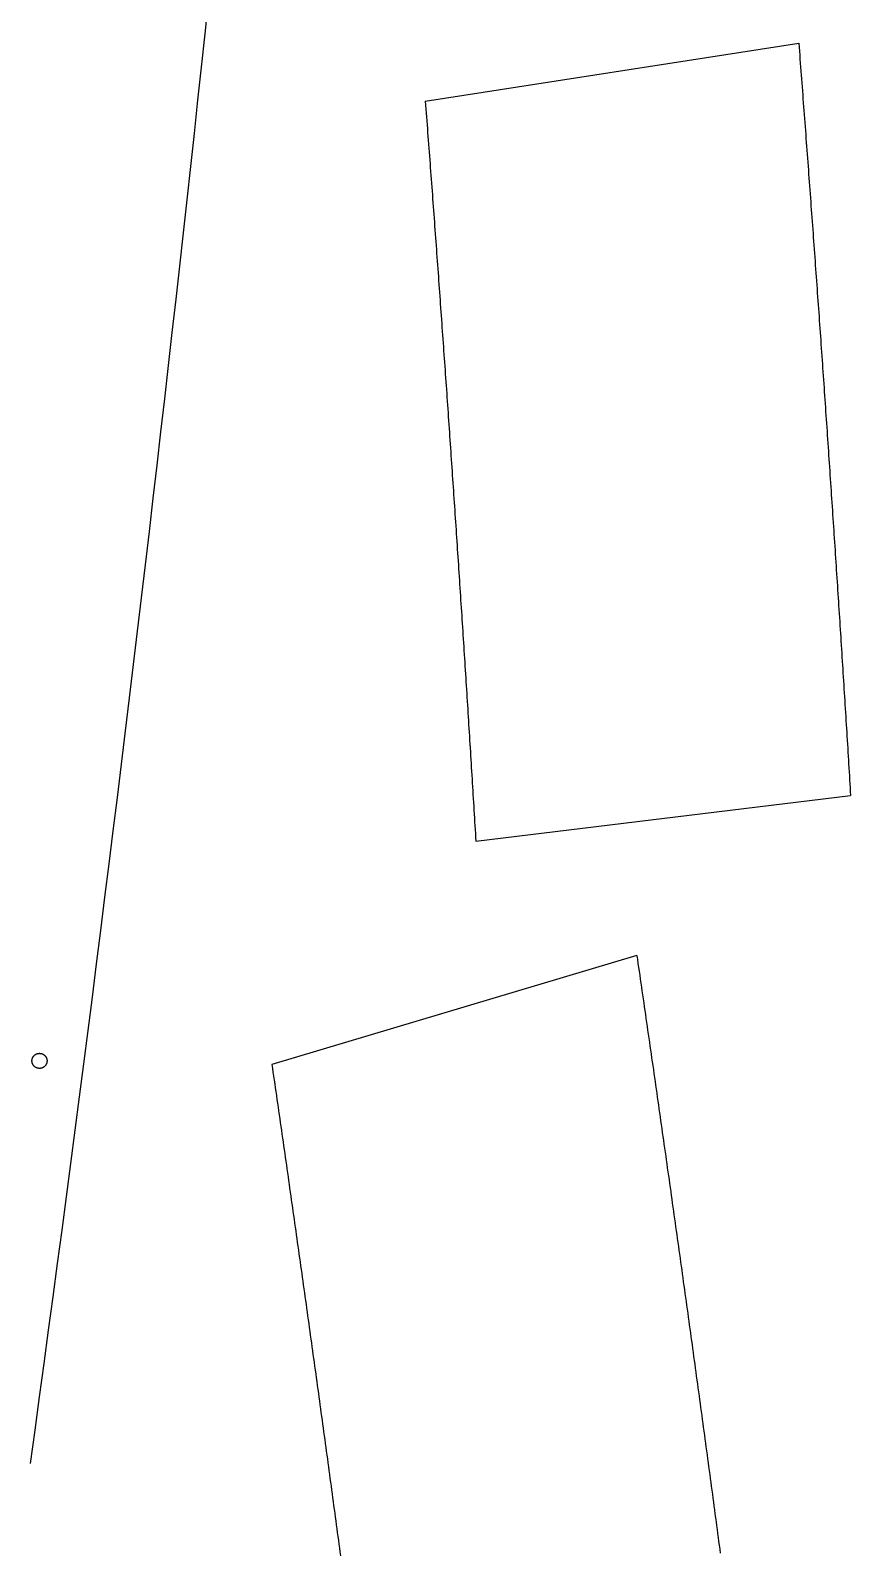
# Model space of a CAD drawing. Extents: x 50 to 1155, y -2400 to -33.
# Drawn here: x 720 to 1155, y -1833 to -1026 of the extents above; entities that cross this region are included whole.
import ezdxf

# ---------------------------------------------------------------- set-up
doc = ezdxf.new("R2010")
doc.units = 0
doc.layers.get('0').update_dxf_attribs({"color": 18, "linetype": 'CONTINUOUS'})

msp = doc.modelspace()

# ---------------------------------------------------------------- linework, layer by layer
at = {"color": 18}
for p, q in [((929.147, -1063.14), (1127.3717, -1032.36)), ((955.979, -1455.64), (1154.8784, -1431.41)), ((1041.411, -1516.25), (847.723, -1574.05))]:
    msp.add_line(p, q, dxfattribs=at)
for points in [[(719.569, -1785.74, 0), (722.005, -1768.05, 0), (724.427, -1750.36, 0), (726.836, -1732.67, 0), (729.232, -1714.98, 0), (731.614, -1697.3, 0), (733.983, -1679.62, 0), (736.338, -1661.94, 0), (738.679, -1644.27, 0), (741.008, -1626.59, 0), (743.323, -1608.92, 0), (745.624, -1591.26, 0), (747.912, -1573.59, 0), (750.187, -1555.93, 0), (752.448, -1538.27, 0), (754.696, -1520.62, 0), (756.931, -1502.96, 0), (759.152, -1485.31, 0), (761.36, -1467.66, 0), (763.555, -1450.02, 0), (765.736, -1432.38, 0), (767.904, -1414.74, 0), (770.059, -1397.1, 0), (772.2, -1379.47, 0), (774.328, -1361.84, 0), (776.443, -1344.21, 0), (778.544, -1326.58, 0), (780.632, -1308.96, 0), (782.707, -1291.34, 0), (784.769, -1273.72, 0), (786.817, -1256.11, 0), (788.852, -1238.5, 0), (790.874, -1220.89, 0), (792.883, -1203.29, 0), (794.878, -1185.69, 0), (796.86, -1168.09, 0), (798.829, -1150.49, 0), (800.785, -1132.9, 0), (802.728, -1115.31, 0), (804.657, -1097.73, 0), (806.573, -1080.14, 0), (808.477, -1062.56, 0), (810.367, -1044.98, 0), (812.243, -1027.41, 0), (814.107, -1009.84, 0)], [(1127.37, -1032.36, 0), (1127.53, -1034.46, 0), (1127.7, -1036.56, 0), (1127.86, -1038.67, 0), (1128.02, -1040.77, 0), (1128.18, -1042.87, 0), (1128.34, -1044.97, 0), (1128.5, -1047.07, 0), (1128.66, -1049.18, 0), (1128.82, -1051.28, 0), (1128.98, -1053.38, 0), (1129.14, -1055.48, 0), (1129.3, -1057.58, 0), (1129.46, -1059.68, 0), (1129.62, -1061.79, 0), (1129.78, -1063.89, 0), (1129.94, -1065.99, 0), (1130.1, -1068.09, 0), (1130.26, -1070.19, 0), (1130.42, -1072.29, 0), (1130.58, -1074.39, 0), (1130.74, -1076.5, 0), (1130.89, -1078.6, 0), (1131.05, -1080.7, 0), (1131.21, -1082.8, 0), (1131.37, -1084.9, 0), (1131.52, -1087, 0), (1131.68, -1089.1, 0), (1131.84, -1091.2, 0), (1132, -1093.3, 0), (1132.15, -1095.4, 0), (1132.31, -1097.5, 0), (1132.47, -1099.6, 0), (1132.62, -1101.7, 0), (1132.78, -1103.81, 0), (1132.93, -1105.91, 0), (1133.09, -1108.01, 0), (1133.24, -1110.11, 0), (1133.4, -1112.21, 0), (1133.55, -1114.31, 0), (1133.71, -1116.41, 0), (1133.86, -1118.51, 0), (1134.02, -1120.61, 0), (1134.17, -1122.71, 0), (1134.33, -1124.81, 0), (1134.48, -1126.91, 0), (1134.63, -1129.01, 0), (1134.79, -1131.11, 0), (1134.94, -1133.21, 0), (1135.09, -1135.31, 0), (1135.25, -1137.4, 0), (1135.4, -1139.5, 0), (1135.55, -1141.6, 0), (1135.7, -1143.7, 0), (1135.86, -1145.8, 0), (1136.01, -1147.9, 0), (1136.16, -1150, 0), (1136.31, -1152.1, 0), (1136.46, -1154.2, 0), (1136.61, -1156.3, 0), (1136.77, -1158.4, 0), (1136.92, -1160.5, 0), (1137.07, -1162.6, 0), (1137.22, -1164.69, 0), (1137.37, -1166.79, 0), (1137.52, -1168.89, 0), (1137.67, -1170.99, 0), (1137.82, -1173.09, 0), (1137.97, -1175.19, 0), (1138.12, -1177.29, 0), (1138.27, -1179.39, 0), (1138.42, -1181.48, 0), (1138.56, -1183.58, 0), (1138.71, -1185.68, 0), (1138.86, -1187.78, 0), (1139.01, -1189.88, 0), (1139.16, -1191.98, 0), (1139.31, -1194.07, 0), (1139.45, -1196.17, 0), (1139.6, -1198.27, 0), (1139.75, -1200.37, 0), (1139.9, -1202.47, 0), (1140.04, -1204.56, 0), (1140.19, -1206.66, 0), (1140.34, -1208.76, 0), (1140.48, -1210.86, 0), (1140.63, -1212.95, 0), (1140.78, -1215.05, 0), (1140.92, -1217.15, 0), (1141.07, -1219.25, 0), (1141.21, -1221.34, 0), (1141.36, -1223.44, 0), (1141.5, -1225.54, 0), (1141.65, -1227.64, 0), (1141.79, -1229.73, 0), (1141.94, -1231.83, 0)], [(929.147, -1063.14, 0), (929.305, -1065.21, 0), (929.463, -1067.28, 0), (929.621, -1069.34, 0), (929.778, -1071.41, 0), (929.936, -1073.48, 0), (930.093, -1075.55, 0), (930.25, -1077.61, 0), (930.406, -1079.68, 0), (930.563, -1081.75, 0), (930.719, -1083.81, 0), (930.876, -1085.88, 0), (931.032, -1087.95, 0), (931.188, -1090.02, 0), (931.343, -1092.08, 0), (931.499, -1094.15, 0), (931.654, -1096.22, 0), (931.809, -1098.28, 0), (931.964, -1100.35, 0), (932.119, -1102.42, 0), (932.274, -1104.48, 0), (932.428, -1106.55, 0), (932.583, -1108.62, 0), (932.737, -1110.68, 0), (932.891, -1112.75, 0), (933.044, -1114.82, 0), (933.198, -1116.88, 0), (933.351, -1118.95, 0), (933.504, -1121.02, 0), (933.657, -1123.08, 0), (933.81, -1125.15, 0), (933.963, -1127.22, 0), (934.115, -1129.28, 0), (934.268, -1131.35, 0), (934.42, -1133.41, 0), (934.572, -1135.48, 0), (934.723, -1137.55, 0), (934.875, -1139.61, 0), (935.026, -1141.68, 0), (935.177, -1143.74, 0), (935.328, -1145.81, 0), (935.479, -1147.87, 0), (935.63, -1149.94, 0), (935.78, -1152.01, 0), (935.931, -1154.07, 0), (936.081, -1156.14, 0), (936.231, -1158.2, 0), (936.38, -1160.27, 0), (936.53, -1162.33, 0), (936.679, -1164.4, 0), (936.828, -1166.46, 0), (936.978, -1168.53, 0), (937.126, -1170.59, 0), (937.275, -1172.66, 0), (937.423, -1174.72, 0), (937.572, -1176.79, 0), (937.72, -1178.85, 0), (937.868, -1180.92, 0), (938.016, -1182.98, 0), (938.163, -1185.05, 0), (938.311, -1187.11, 0), (938.458, -1189.18, 0), (938.605, -1191.24, 0), (938.752, -1193.3, 0), (938.898, -1195.37, 0), (939.045, -1197.43, 0), (939.191, -1199.5, 0), (939.337, -1201.56, 0), (939.483, -1203.63, 0), (939.629, -1205.69, 0), (939.775, -1207.75, 0), (939.92, -1209.82, 0), (940.065, -1211.88, 0), (940.21, -1213.95, 0), (940.355, -1216.01, 0), (940.5, -1218.07, 0), (940.644, -1220.14, 0), (940.789, -1222.2, 0), (940.933, -1224.27, 0), (941.077, -1226.33, 0), (941.221, -1228.39, 0), (941.364, -1230.46, 0), (941.508, -1232.52, 0), (941.651, -1234.58, 0), (941.794, -1236.65, 0), (941.937, -1238.71, 0), (942.08, -1240.77, 0), (942.222, -1242.84, 0), (942.365, -1244.9, 0), (942.507, -1246.96, 0), (942.649, -1249.03, 0), (942.791, -1251.09, 0), (942.932, -1253.15, 0), (943.074, -1255.21, 0), (943.215, -1257.28, 0), (943.356, -1259.34, 0)], [(1141.94, -1231.83, 0), (1142.08, -1233.93, 0), (1142.23, -1236.04, 0), (1142.37, -1238.14, 0), (1142.52, -1240.24, 0), (1142.66, -1242.35, 0), (1142.81, -1244.45, 0), (1142.95, -1246.55, 0), (1143.09, -1248.66, 0), (1143.24, -1250.76, 0), (1143.38, -1252.86, 0), (1143.52, -1254.97, 0), (1143.67, -1257.07, 0), (1143.81, -1259.17, 0), (1143.95, -1261.27, 0), (1144.09, -1263.38, 0), (1144.23, -1265.48, 0), (1144.38, -1267.58, 0), (1144.52, -1269.68, 0), (1144.66, -1271.79, 0), (1144.8, -1273.89, 0), (1144.94, -1275.99, 0), (1145.08, -1278.09, 0), (1145.22, -1280.2, 0), (1145.37, -1282.3, 0), (1145.51, -1284.4, 0), (1145.65, -1286.5, 0), (1145.79, -1288.6, 0), (1145.93, -1290.71, 0), (1146.07, -1292.81, 0), (1146.2, -1294.91, 0), (1146.34, -1297.01, 0), (1146.48, -1299.11, 0), (1146.62, -1301.22, 0), (1146.76, -1303.32, 0), (1146.9, -1305.42, 0), (1147.04, -1307.52, 0), (1147.18, -1309.62, 0), (1147.31, -1311.72, 0), (1147.45, -1313.82, 0), (1147.59, -1315.93, 0), (1147.73, -1318.03, 0), (1147.86, -1320.13, 0), (1148, -1322.23, 0), (1148.14, -1324.33, 0), (1148.28, -1326.43, 0), (1148.41, -1328.53, 0), (1148.55, -1330.63, 0), (1148.68, -1332.73, 0), (1148.82, -1334.83, 0), (1148.96, -1336.94, 0), (1149.09, -1339.04, 0), (1149.23, -1341.14, 0), (1149.36, -1343.24, 0), (1149.5, -1345.34, 0), (1149.63, -1347.44, 0), (1149.77, -1349.54, 0), (1149.9, -1351.64, 0), (1150.04, -1353.74, 0), (1150.17, -1355.84, 0), (1150.3, -1357.94, 0), (1150.44, -1360.04, 0), (1150.57, -1362.14, 0), (1150.71, -1364.24, 0), (1150.84, -1366.34, 0), (1150.97, -1368.44, 0), (1151.1, -1370.54, 0), (1151.24, -1372.64, 0), (1151.37, -1374.74, 0), (1151.5, -1376.84, 0), (1151.63, -1378.94, 0), (1151.77, -1381.04, 0), (1151.9, -1383.14, 0), (1152.03, -1385.24, 0), (1152.16, -1387.34, 0), (1152.29, -1389.44, 0), (1152.42, -1391.53, 0), (1152.55, -1393.63, 0), (1152.69, -1395.73, 0), (1152.82, -1397.83, 0), (1152.95, -1399.93, 0), (1153.08, -1402.03, 0), (1153.21, -1404.13, 0), (1153.34, -1406.23, 0), (1153.47, -1408.33, 0), (1153.59, -1410.43, 0), (1153.72, -1412.52, 0), (1153.85, -1414.62, 0), (1153.98, -1416.72, 0), (1154.11, -1418.82, 0), (1154.24, -1420.92, 0), (1154.37, -1423.02, 0), (1154.5, -1425.12, 0), (1154.62, -1427.21, 0), (1154.75, -1429.31, 0), (1154.88, -1431.41, 0)], [(943.356, -1259.34, 0), (943.497, -1261.41, 0), (943.639, -1263.48, 0), (943.78, -1265.55, 0), (943.92, -1267.62, 0), (944.061, -1269.68, 0), (944.201, -1271.75, 0), (944.342, -1273.82, 0), (944.482, -1275.89, 0), (944.622, -1277.96, 0), (944.761, -1280.03, 0), (944.901, -1282.09, 0), (945.04, -1284.16, 0), (945.179, -1286.23, 0), (945.318, -1288.3, 0), (945.457, -1290.37, 0), (945.596, -1292.44, 0), (945.734, -1294.5, 0), (945.873, -1296.57, 0), (946.011, -1298.64, 0), (946.149, -1300.71, 0), (946.286, -1302.78, 0), (946.424, -1304.84, 0), (946.561, -1306.91, 0), (946.699, -1308.98, 0), (946.836, -1311.05, 0), (946.972, -1313.11, 0), (947.109, -1315.18, 0), (947.246, -1317.25, 0), (947.382, -1319.32, 0), (947.518, -1321.38, 0), (947.654, -1323.45, 0), (947.79, -1325.52, 0), (947.925, -1327.58, 0), (948.061, -1329.65, 0), (948.196, -1331.72, 0), (948.331, -1333.79, 0), (948.466, -1335.85, 0), (948.6, -1337.92, 0), (948.735, -1339.99, 0), (948.869, -1342.05, 0), (949.003, -1344.12, 0), (949.137, -1346.19, 0), (949.271, -1348.25, 0), (949.405, -1350.32, 0), (949.538, -1352.39, 0), (949.671, -1354.45, 0), (949.804, -1356.52, 0), (949.937, -1358.59, 0), (950.07, -1360.65, 0), (950.202, -1362.72, 0), (950.335, -1364.78, 0), (950.467, -1366.85, 0), (950.599, -1368.92, 0), (950.731, -1370.98, 0), (950.862, -1373.05, 0), (950.994, -1375.11, 0), (951.125, -1377.18, 0), (951.256, -1379.25, 0), (951.387, -1381.31, 0), (951.517, -1383.38, 0), (951.648, -1385.44, 0), (951.778, -1387.51, 0), (951.909, -1389.57, 0), (952.039, -1391.64, 0), (952.168, -1393.7, 0), (952.298, -1395.77, 0), (952.427, -1397.83, 0), (952.557, -1399.9, 0), (952.686, -1401.97, 0), (952.815, -1404.03, 0), (952.943, -1406.1, 0), (953.072, -1408.16, 0), (953.2, -1410.23, 0), (953.328, -1412.29, 0), (953.457, -1414.36, 0), (953.584, -1416.42, 0), (953.712, -1418.48, 0), (953.839, -1420.55, 0), (953.967, -1422.61, 0), (954.094, -1424.68, 0), (954.221, -1426.74, 0), (954.348, -1428.81, 0), (954.474, -1430.87, 0), (954.601, -1432.94, 0), (954.727, -1435, 0), (954.853, -1437.06, 0), (954.979, -1439.13, 0), (955.104, -1441.19, 0), (955.23, -1443.26, 0), (955.355, -1445.32, 0), (955.48, -1447.38, 0), (955.605, -1449.45, 0), (955.73, -1451.51, 0), (955.855, -1453.58, 0), (955.979, -1455.64, 0)], [(1041.41, -1516.25, 0), (1041.72, -1518.34, 0), (1042.02, -1520.42, 0), (1042.33, -1522.51, 0), (1042.63, -1524.59, 0), (1042.94, -1526.68, 0), (1043.24, -1528.76, 0), (1043.54, -1530.85, 0), (1043.85, -1532.94, 0), (1044.15, -1535.02, 0), (1044.45, -1537.11, 0), (1044.76, -1539.19, 0), (1045.06, -1541.28, 0), (1045.36, -1543.36, 0), (1045.67, -1545.45, 0), (1045.97, -1547.54, 0), (1046.27, -1549.62, 0), (1046.57, -1551.71, 0), (1046.88, -1553.79, 0), (1047.18, -1555.88, 0), (1047.48, -1557.96, 0), (1047.78, -1560.05, 0), (1048.08, -1562.13, 0), (1048.38, -1564.22, 0), (1048.68, -1566.3, 0), (1048.99, -1568.39, 0), (1049.29, -1570.47, 0), (1049.59, -1572.56, 0), (1049.89, -1574.64, 0), (1050.19, -1576.73, 0), (1050.49, -1578.81, 0), (1050.79, -1580.9, 0), (1051.08, -1582.98, 0), (1051.38, -1585.07, 0), (1051.68, -1587.15, 0), (1051.98, -1589.24, 0), (1052.28, -1591.32, 0), (1052.58, -1593.41, 0), (1052.88, -1595.49, 0), (1053.18, -1597.58, 0), (1053.47, -1599.66, 0), (1053.77, -1601.74, 0), (1054.07, -1603.83, 0), (1054.37, -1605.91, 0), (1054.66, -1608, 0), (1054.96, -1610.08, 0), (1055.26, -1612.17, 0), (1055.55, -1614.25, 0), (1055.85, -1616.34, 0), (1056.15, -1618.42, 0), (1056.44, -1620.5, 0), (1056.74, -1622.59, 0), (1057.03, -1624.67, 0), (1057.33, -1626.76, 0), (1057.62, -1628.84, 0), (1057.92, -1630.93, 0), (1058.21, -1633.01, 0), (1058.51, -1635.09, 0), (1058.8, -1637.18, 0), (1059.1, -1639.26, 0), (1059.39, -1641.35, 0), (1059.69, -1643.43, 0), (1059.98, -1645.51, 0), (1060.27, -1647.6, 0), (1060.57, -1649.68, 0), (1060.86, -1651.76, 0), (1061.15, -1653.85, 0), (1061.45, -1655.93, 0), (1061.74, -1658.02, 0), (1062.03, -1660.1, 0), (1062.32, -1662.18, 0), (1062.61, -1664.27, 0), (1062.91, -1666.35, 0), (1063.2, -1668.43, 0), (1063.49, -1670.52, 0), (1063.78, -1672.6, 0), (1064.07, -1674.68, 0), (1064.36, -1676.77, 0), (1064.65, -1678.85, 0), (1064.94, -1680.93, 0), (1065.24, -1683.02, 0), (1065.53, -1685.1, 0), (1065.82, -1687.18, 0), (1066.11, -1689.27, 0), (1066.4, -1691.35, 0), (1066.68, -1693.43, 0), (1066.97, -1695.51, 0), (1067.26, -1697.6, 0), (1067.55, -1699.68, 0), (1067.84, -1701.76, 0), (1068.13, -1703.85, 0), (1068.42, -1705.93, 0), (1068.71, -1708.01, 0), (1068.99, -1710.09, 0), (1069.28, -1712.18, 0), (1069.57, -1714.26, 0)], [(724.381, -1568.1, 0), (724.46, -1568.1, 0), (724.54, -1568.1, 0), (724.62, -1568.11, 0), (724.701, -1568.11, 0), (724.782, -1568.12, 0), (724.864, -1568.13, 0), (724.946, -1568.14, 0), (725.029, -1568.15, 0), (725.111, -1568.17, 0), (725.194, -1568.18, 0), (725.277, -1568.2, 0), (725.361, -1568.22, 0), (725.444, -1568.24, 0), (725.527, -1568.27, 0), (725.61, -1568.29, 0), (725.693, -1568.32, 0), (725.776, -1568.35, 0), (725.859, -1568.38, 0), (725.941, -1568.42, 0), (726.022, -1568.45, 0), (726.104, -1568.49, 0), (726.184, -1568.53, 0), (726.264, -1568.57, 0), (726.344, -1568.61, 0), (726.422, -1568.66, 0), (726.5, -1568.71, 0), (726.577, -1568.76, 0), (726.653, -1568.81, 0), (726.728, -1568.86, 0), (726.802, -1568.92, 0), (726.874, -1568.97, 0), (726.946, -1569.03, 0), (727.016, -1569.09, 0), (727.084, -1569.15, 0), (727.152, -1569.22, 0), (727.218, -1569.28, 0), (727.282, -1569.35, 0), (727.345, -1569.41, 0), (727.406, -1569.48, 0), (727.465, -1569.55, 0), (727.523, -1569.62, 0), (727.579, -1569.7, 0), (727.634, -1569.77, 0), (727.686, -1569.85, 0), (727.737, -1569.92, 0), (727.786, -1570, 0), (727.832, -1570.08, 0), (727.877, -1570.16, 0), (727.92, -1570.24, 0), (727.962, -1570.32, 0), (728.001, -1570.4, 0), (728.038, -1570.48, 0), (728.073, -1570.56, 0), (728.106, -1570.64, 0), (728.137, -1570.73, 0), (728.167, -1570.81, 0), (728.194, -1570.89, 0), (728.219, -1570.97, 0), (728.243, -1571.06, 0), (728.264, -1571.14, 0), (728.284, -1571.22, 0), (728.302, -1571.31, 0), (728.318, -1571.39, 0), (728.332, -1571.47, 0), (728.344, -1571.56, 0), (728.354, -1571.64, 0), (728.363, -1571.72, 0), (728.37, -1571.8, 0), (728.375, -1571.88, 0), (728.379, -1571.96, 0), (728.381, -1572.04, 0), (728.381, -1572.12, 0), (728.38, -1572.2, 0), (728.377, -1572.28, 0), (728.373, -1572.36, 0), (728.366, -1572.44, 0), (728.359, -1572.52, 0), (728.349, -1572.6, 0), (728.338, -1572.69, 0), (728.325, -1572.77, 0), (728.31, -1572.85, 0), (728.293, -1572.93, 0), (728.274, -1573.02, 0), (728.254, -1573.1, 0), (728.231, -1573.18, 0), (728.207, -1573.27, 0), (728.181, -1573.35, 0), (728.152, -1573.43, 0), (728.122, -1573.52, 0), (728.09, -1573.6, 0), (728.056, -1573.68, 0), (728.019, -1573.76, 0), (727.981, -1573.84, 0), (727.941, -1573.92, 0), (727.899, -1574, 0), (727.855, -1574.08, 0), (727.809, -1574.16, 0), (727.761, -1574.24, 0), (727.712, -1574.32, 0), (727.66, -1574.39, 0), (727.607, -1574.47, 0), (727.552, -1574.54, 0), (727.495, -1574.61, 0), (727.436, -1574.68, 0), (727.376, -1574.75, 0), (727.314, -1574.82, 0), (727.25, -1574.89, 0), (727.185, -1574.95, 0), (727.118, -1575.02, 0), (727.05, -1575.08, 0), (726.981, -1575.14, 0), (726.91, -1575.2, 0), (726.838, -1575.26, 0), (726.765, -1575.31, 0), (726.69, -1575.37, 0), (726.615, -1575.42, 0), (726.539, -1575.47, 0), (726.461, -1575.52, 0), (726.383, -1575.56, 0), (726.304, -1575.61, 0), (726.224, -1575.65, 0), (726.144, -1575.69, 0), (726.063, -1575.73, 0), (725.982, -1575.77, 0), (725.9, -1575.8, 0), (725.817, -1575.83, 0), (725.735, -1575.86, 0), (725.652, -1575.89, 0), (725.569, -1575.92, 0), (725.486, -1575.94, 0), (725.402, -1575.97, 0), (725.319, -1575.99, 0), (725.236, -1576.01, 0), (725.153, -1576.02, 0), (725.07, -1576.04, 0), (724.987, -1576.05, 0), (724.905, -1576.07, 0), (724.823, -1576.08, 0), (724.742, -1576.08, 0), (724.661, -1576.09, 0), (724.58, -1576.1, 0), (724.5, -1576.1, 0), (724.421, -1576.1, 0), (724.341, -1576.1, 0), (724.262, -1576.1, 0), (724.182, -1576.1, 0), (724.101, -1576.09, 0), (724.02, -1576.08, 0), (723.939, -1576.08, 0), (723.857, -1576.07, 0), (723.775, -1576.05, 0), (723.692, -1576.04, 0), (723.609, -1576.02, 0), (723.526, -1576.01, 0), (723.443, -1575.99, 0), (723.36, -1575.97, 0), (723.276, -1575.94, 0), (723.193, -1575.92, 0), (723.11, -1575.89, 0), (723.027, -1575.86, 0), (722.945, -1575.83, 0), (722.862, -1575.8, 0), (722.78, -1575.77, 0), (722.699, -1575.73, 0), (722.618, -1575.69, 0), (722.538, -1575.65, 0), (722.458, -1575.61, 0), (722.379, -1575.56, 0), (722.301, -1575.52, 0), (722.223, -1575.47, 0), (722.147, -1575.42, 0), (722.072, -1575.37, 0), (721.997, -1575.31, 0), (721.924, -1575.26, 0), (721.852, -1575.2, 0), (721.781, -1575.14, 0), (721.712, -1575.08, 0), (721.644, -1575.02, 0), (721.577, -1574.95, 0), (721.512, -1574.89, 0), (721.448, -1574.82, 0), (721.386, -1574.75, 0), (721.326, -1574.68, 0), (721.267, -1574.61, 0), (721.21, -1574.54, 0), (721.155, -1574.47, 0), (721.102, -1574.39, 0), (721.05, -1574.32, 0), (721.001, -1574.24, 0), (720.953, -1574.16, 0), (720.907, -1574.08, 0), (720.863, -1574, 0), (720.821, -1573.92, 0), (720.781, -1573.84, 0), (720.743, -1573.76, 0), (720.706, -1573.68, 0), (720.672, -1573.6, 0), (720.64, -1573.52, 0), (720.61, -1573.43, 0), (720.581, -1573.35, 0), (720.555, -1573.27, 0), (720.531, -1573.18, 0), (720.508, -1573.1, 0), (720.488, -1573.02, 0), (720.469, -1572.93, 0), (720.452, -1572.85, 0), (720.437, -1572.77, 0), (720.424, -1572.69, 0), (720.413, -1572.6, 0), (720.403, -1572.52, 0), (720.396, -1572.44, 0), (720.389, -1572.36, 0), (720.385, -1572.28, 0), (720.382, -1572.2, 0), (720.381, -1572.12, 0), (720.381, -1572.04, 0), (720.383, -1571.96, 0), (720.387, -1571.88, 0), (720.392, -1571.8, 0), (720.399, -1571.72, 0), (720.408, -1571.64, 0), (720.418, -1571.56, 0), (720.43, -1571.47, 0), (720.444, -1571.39, 0), (720.46, -1571.31, 0), (720.478, -1571.22, 0), (720.498, -1571.14, 0), (720.519, -1571.06, 0), (720.543, -1570.97, 0), (720.568, -1570.89, 0), (720.595, -1570.81, 0), (720.625, -1570.73, 0), (720.656, -1570.64, 0), (720.689, -1570.56, 0), (720.724, -1570.48, 0), (720.761, -1570.4, 0), (720.8, -1570.32, 0), (720.842, -1570.24, 0), (720.885, -1570.16, 0), (720.93, -1570.08, 0), (720.976, -1570, 0), (721.025, -1569.92, 0), (721.076, -1569.85, 0), (721.128, -1569.77, 0), (721.183, -1569.7, 0), (721.239, -1569.62, 0), (721.297, -1569.55, 0), (721.356, -1569.48, 0), (721.417, -1569.41, 0), (721.48, -1569.35, 0), (721.544, -1569.28, 0), (721.61, -1569.22, 0), (721.678, -1569.15, 0), (721.746, -1569.09, 0), (721.816, -1569.03, 0), (721.888, -1568.97, 0), (721.96, -1568.92, 0), (722.034, -1568.86, 0), (722.109, -1568.81, 0), (722.185, -1568.76, 0), (722.262, -1568.71, 0), (722.34, -1568.66, 0), (722.418, -1568.61, 0), (722.498, -1568.57, 0), (722.578, -1568.53, 0), (722.658, -1568.49, 0), (722.74, -1568.45, 0), (722.821, -1568.42, 0), (722.903, -1568.38, 0), (722.986, -1568.35, 0), (723.069, -1568.32, 0), (723.152, -1568.29, 0), (723.235, -1568.27, 0), (723.318, -1568.24, 0), (723.401, -1568.22, 0), (723.485, -1568.2, 0), (723.568, -1568.18, 0), (723.651, -1568.17, 0), (723.733, -1568.15, 0), (723.816, -1568.14, 0), (723.898, -1568.13, 0), (723.98, -1568.12, 0), (724.061, -1568.11, 0), (724.142, -1568.11, 0), (724.222, -1568.1, 0), (724.302, -1568.1, 0), (724.381, -1568.1, 0)], [(847.723, -1574.05, 0), (848.021, -1576.1, 0), (848.318, -1578.16, 0), (848.616, -1580.21, 0), (848.913, -1582.26, 0), (849.21, -1584.31, 0), (849.507, -1586.36, 0), (849.804, -1588.42, 0), (850.1, -1590.47, 0), (850.397, -1592.52, 0), (850.693, -1594.57, 0), (850.989, -1596.63, 0), (851.285, -1598.68, 0), (851.58, -1600.73, 0), (851.876, -1602.78, 0), (852.171, -1604.83, 0), (852.466, -1606.89, 0), (852.761, -1608.94, 0), (853.055, -1610.99, 0), (853.35, -1613.04, 0), (853.644, -1615.09, 0), (853.938, -1617.15, 0), (854.232, -1619.2, 0), (854.526, -1621.25, 0), (854.82, -1623.3, 0), (855.113, -1625.35, 0), (855.406, -1627.4, 0), (855.699, -1629.46, 0), (855.992, -1631.51, 0), (856.285, -1633.56, 0), (856.577, -1635.61, 0), (856.87, -1637.66, 0), (857.162, -1639.71, 0), (857.454, -1641.77, 0), (857.745, -1643.82, 0), (858.037, -1645.87, 0), (858.328, -1647.92, 0), (858.62, -1649.97, 0), (858.911, -1652.02, 0), (859.201, -1654.07, 0), (859.492, -1656.12, 0), (859.783, -1658.18, 0), (860.073, -1660.23, 0), (860.363, -1662.28, 0), (860.653, -1664.33, 0), (860.943, -1666.38, 0), (861.232, -1668.43, 0), (861.522, -1670.48, 0), (861.811, -1672.53, 0), (862.1, -1674.58, 0), (862.389, -1676.64, 0), (862.677, -1678.69, 0), (862.966, -1680.74, 0), (863.254, -1682.79, 0), (863.542, -1684.84, 0), (863.83, -1686.89, 0), (864.118, -1688.94, 0), (864.405, -1690.99, 0), (864.693, -1693.04, 0), (864.98, -1695.09, 0), (865.267, -1697.14, 0), (865.554, -1699.19, 0), (865.84, -1701.24, 0), (866.127, -1703.29, 0), (866.413, -1705.34, 0), (866.699, -1707.39, 0), (866.985, -1709.44, 0), (867.271, -1711.5, 0), (867.556, -1713.55, 0), (867.842, -1715.6, 0), (868.127, -1717.65, 0), (868.412, -1719.7, 0), (868.697, -1721.75, 0), (868.981, -1723.8, 0), (869.266, -1725.85, 0), (869.55, -1727.9, 0), (869.834, -1729.95, 0), (870.118, -1732, 0), (870.402, -1734.05, 0), (870.685, -1736.1, 0), (870.969, -1738.15, 0), (871.252, -1740.2, 0), (871.535, -1742.25, 0), (871.818, -1744.3, 0), (872.1, -1746.35, 0), (872.383, -1748.39, 0), (872.665, -1750.44, 0), (872.947, -1752.49, 0), (873.229, -1754.54, 0), (873.511, -1756.59, 0), (873.792, -1758.64, 0), (874.073, -1760.69, 0), (874.355, -1762.74, 0), (874.636, -1764.79, 0), (874.916, -1766.84, 0), (875.197, -1768.89, 0)], [(1069.57, -1714.26, 0), (1069.86, -1716.35, 0), (1070.15, -1718.44, 0), (1070.43, -1720.52, 0), (1070.72, -1722.61, 0), (1071.01, -1724.7, 0), (1071.3, -1726.79, 0), (1071.58, -1728.88, 0), (1071.87, -1730.97, 0), (1072.16, -1733.05, 0), (1072.44, -1735.14, 0), (1072.73, -1737.23, 0), (1073.01, -1739.32, 0), (1073.3, -1741.41, 0), (1073.59, -1743.49, 0), (1073.87, -1745.58, 0), (1074.16, -1747.67, 0), (1074.44, -1749.76, 0), (1074.73, -1751.84, 0), (1075.01, -1753.93, 0), (1075.3, -1756.02, 0), (1075.58, -1758.11, 0), (1075.87, -1760.2, 0), (1076.15, -1762.28, 0), (1076.43, -1764.37, 0), (1076.72, -1766.46, 0), (1077, -1768.55, 0), (1077.28, -1770.63, 0), (1077.57, -1772.72, 0), (1077.85, -1774.81, 0), (1078.13, -1776.89, 0), (1078.42, -1778.98, 0), (1078.7, -1781.07, 0), (1078.98, -1783.16, 0), (1079.26, -1785.24, 0), (1079.54, -1787.33, 0), (1079.83, -1789.42, 0), (1080.11, -1791.5, 0), (1080.39, -1793.59, 0), (1080.67, -1795.68, 0), (1080.95, -1797.77, 0), (1081.23, -1799.85, 0), (1081.51, -1801.94, 0), (1081.79, -1804.03, 0), (1082.07, -1806.11, 0), (1082.35, -1808.2, 0), (1082.63, -1810.29, 0), (1082.91, -1812.37, 0), (1083.19, -1814.46, 0), (1083.47, -1816.55, 0), (1083.75, -1818.63, 0), (1084.03, -1820.72, 0), (1084.31, -1822.81, 0), (1084.58, -1824.89, 0), (1084.86, -1826.98, 0), (1085.14, -1829.07, 0), (1085.42, -1831.15, 0), (1085.7, -1833.24, 0)], [(875.197, -1768.89, 0), (875.478, -1770.94, 0), (875.759, -1773, 0), (876.04, -1775.05, 0), (876.321, -1777.11, 0), (876.601, -1779.16, 0), (876.881, -1781.22, 0), (877.162, -1783.27, 0), (877.441, -1785.33, 0), (877.721, -1787.38, 0), (878.001, -1789.44, 0), (878.28, -1791.49, 0), (878.559, -1793.54, 0), (878.838, -1795.6, 0), (879.117, -1797.65, 0), (879.396, -1799.71, 0), (879.674, -1801.76, 0), (879.952, -1803.82, 0), (880.23, -1805.87, 0), (880.508, -1807.92, 0), (880.786, -1809.98, 0), (881.064, -1812.03, 0), (881.341, -1814.09, 0), (881.618, -1816.14, 0), (881.895, -1818.19, 0), (882.172, -1820.25, 0), (882.449, -1822.3, 0), (882.725, -1824.36, 0), (883.001, -1826.41, 0), (883.277, -1828.46, 0), (883.553, -1830.52, 0), (883.829, -1832.57, 0), (884.104, -1834.62, 0)]]:
    msp.add_polyline3d(points, dxfattribs=at)

doc.saveas('drawing.dxf')
